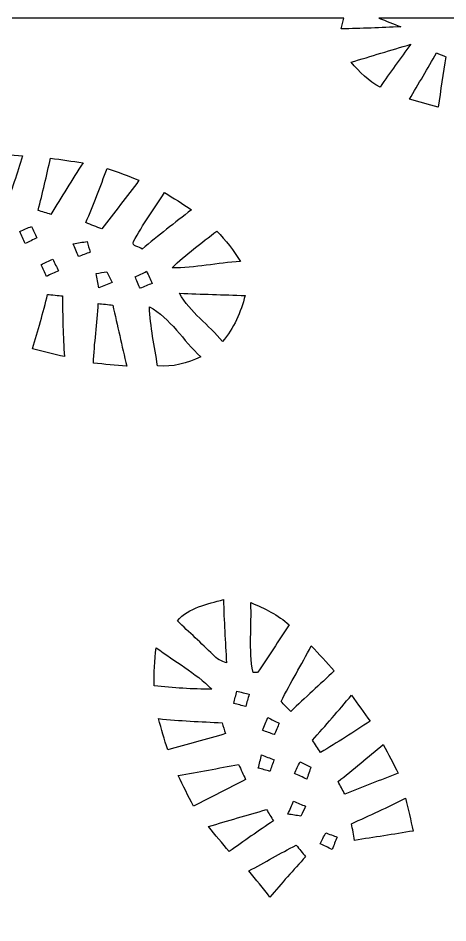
# Model space of a CAD drawing. Header units: centimetres. Extents: x -6.5 to 6.5, y -8.8 to 8.8.
# Drawn here: x -2.3 to 1.44, y 0.95 to 8.82 of the extents above; entities that cross this region are included whole.
import ezdxf

# ---------------------------------------------------------------- set-up
doc = ezdxf.new("R2010")
doc.units = ezdxf.units.CM
doc.header["$MEASUREMENT"] = 0
doc.layers.add('Camada 1', color=7, linetype='Continuous')

msp = doc.modelspace()

# ---------------------------------------------------------------- linework, layer by layer
at = {"layer": 'Camada 1'}
for points, knots in [([(-6.46077, 8.81944), (-6.46077, 8.81944), (-3.46816, 8.81944), (-3.46816, 8.81944), (-3.46816, 8.81944), (-3.55811, 8.75171), (-3.67595, 8.70338), (-3.71792, 8.59084), (-3.71792, 8.59084), (-3.55988, 8.61165), (-3.40571, 8.6547), (-3.24908, 8.68221), (-3.24908, 8.68221), (-3.2639, 8.72807), (-3.27942, 8.77393), (-3.29494, 8.81944), (-3.29494, 8.81944), (-3.29494, 8.81944), (0.53798, 8.81944), (0.53798, 8.81944), (0.53798, 8.81944), (0.53021, 8.78804), (0.52246, 8.75665), (0.51469, 8.72525), (0.51469, 8.72525), (0.68757, 8.72948), (0.86006, 8.73618), (1.03258, 8.7436), (1.03258, 8.7436), (0.96908, 8.76864), (0.90557, 8.79475), (0.84242, 8.81944), (0.84242, 8.81944), (0.84242, 8.81944), (3.11572, 8.81944), (3.11572, 8.81944), (3.11572, 8.81944), (3.11855, 8.76158), (3.12137, 8.70373), (3.1242, 8.64623), (3.1242, 8.64623), (3.17534, 8.64763), (3.2265, 8.6494), (3.278, 8.65152), (3.278, 8.65152), (3.28824, 8.70726), (3.29812, 8.76334), (3.30834, 8.81944), (3.30834, 8.81944), (3.30834, 8.81944), (3.55564, 8.81944), (3.55564, 8.81944), (3.55564, 8.81944), (3.54965, 8.75947), (3.54787, 8.6995), (3.54682, 8.63917), (3.54682, 8.63917), (3.58315, 8.63247), (3.6195, 8.62576), (3.65583, 8.61907), (3.65583, 8.61907), (3.68935, 8.68609), (3.7218, 8.75382), (3.75884, 8.81944), (3.75884, 8.81944), (3.75884, 8.81944), (4.04035, 8.81944), (4.04035, 8.81944), (4.04035, 8.81944), (4.0019, 8.72419), (3.9705, 8.62612), (3.93522, 8.52981), (3.93522, 8.52981), (3.9751, 8.51288), (4.01567, 8.49595), (4.05589, 8.47936), (4.05589, 8.47936), (4.13773, 8.59261), (4.21815, 8.70691), (4.30106, 8.81944), (4.30106, 8.81944), (4.30106, 8.81944), (6.47593, 8.81944), (6.47593, 8.81944), (6.47593, 8.81944), (6.477, 7.25346), (6.47629, 5.68713), (6.47629, 4.12114), (6.47629, 4.12114), (6.44596, 4.11232), (6.38527, 4.09504), (6.35528, 4.08622), (6.35528, 4.08622), (6.3814, 4.03506), (6.41631, 3.99204), (6.47664, 3.98251), (6.47664, 3.98251), (6.45548, 3.72392), (6.54015, 3.43817), (6.38457, 3.20815), (6.38457, 3.20815), (6.4149, 3.19829), (6.4456, 3.1884), (6.47629, 3.17816), (6.47629, 3.17816), (6.47664, 2.25707), (6.47593, 1.33561), (6.47664, 0.41451), (6.47664, 0.41451), (6.41419, 0.36264), (6.35212, 0.31043), (6.29072, 0.25752), (6.29072, 0.25752), (6.35246, 0.27975), (6.41419, 0.30161), (6.47629, 0.32349), (6.47629, 0.32349), (6.47593, 0.24977), (6.47629, 0.17533), (6.47629, 0.10125), (6.47629, 0.10125), (6.40785, 0.0956), (6.34047, 0.0896), (6.27274, 0.08254), (6.27274, 0.08254), (6.34047, 0.04092), (6.40856, -0.0007), (6.47629, -0.04268), (6.47629, -0.04268), (6.47629, -2.96827), (6.477, -5.89385), (6.47593, -8.81944), (6.47593, -8.81944), (6.47593, -8.81944), (-2.53259, -8.81944), (-2.53259, -8.81944), (-2.53259, -8.81944), (-2.47896, -8.74501), (-2.43028, -8.66705), (-2.38019, -8.59013), (-2.38019, -8.59013), (-2.45991, -8.54779), (-2.54141, -8.5083), (-2.62395, -8.47161), (-2.62395, -8.47161), (-2.62714, -8.58731), (-2.62784, -8.70337), (-2.62924, -8.81944), (-2.62924, -8.81944), (-2.62924, -8.81944), (-2.83245, -8.81944), (-2.83245, -8.81944), (-2.83245, -8.81944), (-2.88008, -8.70691), (-2.91818, -8.59084), (-2.95839, -8.47583), (-2.95839, -8.47583), (-3.01659, -8.5037), (-3.07445, -8.53193), (-3.13231, -8.56121), (-3.13231, -8.56121), (-3.05435, -8.64729), (-2.97956, -8.73619), (-2.89877, -8.81944), (-2.89877, -8.81944), (-2.89877, -8.81944), (-5.1495, -8.81944), (-5.1495, -8.81944), (-5.1495, -8.81944), (-5.32306, -8.76299), (-5.50157, -8.72172), (-5.68218, -8.69455), (-5.68218, -8.69455), (-5.6462, -8.7369), (-5.61021, -8.77958), (-5.57106, -8.81944), (-5.57106, -8.81944), (-5.57106, -8.81944), (-6.03037, -8.81944), (-6.03037, -8.81944), (-6.03037, -8.81944), (-6.03284, -8.74112), (-6.13516, -8.73901), (-6.1348, -8.81944), (-6.1348, -8.81944), (-6.1348, -8.81944), (-6.48616, -8.81944), (-6.48616, -8.81944), (-6.48616, -8.81944), (-6.41843, -8.70444), (-6.33801, -8.5979), (-6.24981, -8.49806), (-6.24981, -8.49806), (-6.27203, -8.46172), (-6.29425, -8.42539), (-6.31647, -8.38975), (-6.31647, -8.38975), (-6.36517, -8.42081), (-6.41349, -8.45219), (-6.46182, -8.48396), (-6.46182, -8.48396), (-6.46112, -8.09837), (-6.46112, -7.71313), (-6.46182, -7.32754), (-6.46182, -7.32754), (-6.43573, -7.28486), (-6.40961, -7.24217), (-6.38386, -7.19912), (-6.38386, -7.19912), (-6.40326, -7.1903), (-6.44172, -7.17267), (-6.46112, -7.16385), (-6.46112, -7.16385), (-6.46182, -6.72358), (-6.46112, -6.28368), (-6.46148, -5.84341), (-6.46148, -5.84341), (-6.34471, -5.84694), (-6.22864, -5.85576), (-6.11222, -5.86668), (-6.11222, -5.86668), (-6.12315, -5.78626), (-6.1355, -5.70618), (-6.14961, -5.62645), (-6.14961, -5.62645), (-6.25298, -5.6649), (-6.3574, -5.70159), (-6.46148, -5.73758), (-6.46148, -5.73758), (-6.46148, -5.64056), (-6.46148, -5.54389), (-6.46182, -5.44688), (-6.46182, -5.44688), (-6.3768, -5.42748), (-6.29108, -5.41019), (-6.20535, -5.39396), (-6.20535, -5.39396), (-6.22687, -5.31071), (-6.25264, -5.22851), (-6.27909, -5.14667), (-6.27909, -5.14667), (-6.34012, -5.18371), (-6.40045, -5.22216), (-6.46148, -5.25992), (-6.46148, -5.25992), (-6.46148, -5.15832), (-6.46112, -5.05707), (-6.46289, -4.95582), (-6.46289, -4.95582), (-6.44455, -4.93148), (-6.42654, -4.90714), (-6.4082, -4.8835), (-6.4082, -4.8835), (-6.42196, -4.86445), (-6.44913, -4.82706), (-6.46289, -4.808), (-6.46289, -4.808), (-6.45936, -3.55881), (-6.46253, -2.30928), (-6.46112, -1.05974), (-6.46112, -1.05974), (-6.31367, -0.9846), (-6.17114, -0.89992), (-6.0325, -0.80926), (-6.0325, -0.80926), (-6.14961, -0.69568), (-6.32142, -0.80751), (-6.46112, -0.80432), (-6.46112, -0.80432), (-6.46148, -0.71649), (-6.46182, -0.62934), (-6.46182, -0.54186), (-6.46182, -0.54186), (-6.36269, -0.53693), (-6.26356, -0.53374), (-6.16408, -0.53057), (-6.16408, -0.53057), (-6.26039, -0.45578), (-6.36128, -0.38734), (-6.46148, -0.31855), (-6.46148, -0.31855), (-6.46077, 2.72732), (-6.46219, 5.77356), (-6.46077, 8.81944)], [0, 0, 0, 0, 0.0138889, 0.0138889, 0.0138889, 0.0138889, 0.0277778, 0.0277778, 0.0277778, 0.0277778, 0.0416667, 0.0416667, 0.0416667, 0.0416667, 0.0555556, 0.0555556, 0.0555556, 0.0555556, 0.0694444, 0.0694444, 0.0694444, 0.0694444, 0.0833333, 0.0833333, 0.0833333, 0.0833333, 0.0972222, 0.0972222, 0.0972222, 0.0972222, 0.1111111, 0.1111111, 0.1111111, 0.1111111, 0.125, 0.125, 0.125, 0.125, 0.1388889, 0.1388889, 0.1388889, 0.1388889, 0.1527778, 0.1527778, 0.1527778, 0.1527778, 0.1666667, 0.1666667, 0.1666667, 0.1666667, 0.1805556, 0.1805556, 0.1805556, 0.1805556, 0.1944444, 0.1944444, 0.1944444, 0.1944444, 0.2083333, 0.2083333, 0.2083333, 0.2083333, 0.2222222, 0.2222222, 0.2222222, 0.2222222, 0.2361111, 0.2361111, 0.2361111, 0.2361111, 0.25, 0.25, 0.25, 0.25, 0.2638889, 0.2638889, 0.2638889, 0.2638889, 0.2777778, 0.2777778, 0.2777778, 0.2777778, 0.2916667, 0.2916667, 0.2916667, 0.2916667, 0.3055556, 0.3055556, 0.3055556, 0.3055556, 0.3194444, 0.3194444, 0.3194444, 0.3194444, 0.3333333, 0.3333333, 0.3333333, 0.3333333, 0.3472222, 0.3472222, 0.3472222, 0.3472222, 0.3611111, 0.3611111, 0.3611111, 0.3611111, 0.375, 0.375, 0.375, 0.375, 0.3888889, 0.3888889, 0.3888889, 0.3888889, 0.4027778, 0.4027778, 0.4027778, 0.4027778, 0.4166667, 0.4166667, 0.4166667, 0.4166667, 0.4305556, 0.4305556, 0.4305556, 0.4305556, 0.4444444, 0.4444444, 0.4444444, 0.4444444, 0.4583333, 0.4583333, 0.4583333, 0.4583333, 0.4722222, 0.4722222, 0.4722222, 0.4722222, 0.4861111, 0.4861111, 0.4861111, 0.4861111, 0.5, 0.5, 0.5, 0.5, 0.5138889, 0.5138889, 0.5138889, 0.5138889, 0.5277778, 0.5277778, 0.5277778, 0.5277778, 0.5416667, 0.5416667, 0.5416667, 0.5416667, 0.5555556, 0.5555556, 0.5555556, 0.5555556, 0.5694444, 0.5694444, 0.5694444, 0.5694444, 0.5833333, 0.5833333, 0.5833333, 0.5833333, 0.5972222, 0.5972222, 0.5972222, 0.5972222, 0.6111111, 0.6111111, 0.6111111, 0.6111111, 0.625, 0.625, 0.625, 0.625, 0.6388889, 0.6388889, 0.6388889, 0.6388889, 0.6527778, 0.6527778, 0.6527778, 0.6527778, 0.6666667, 0.6666667, 0.6666667, 0.6666667, 0.6805556, 0.6805556, 0.6805556, 0.6805556, 0.6944444, 0.6944444, 0.6944444, 0.6944444, 0.7083333, 0.7083333, 0.7083333, 0.7083333, 0.7222222, 0.7222222, 0.7222222, 0.7222222, 0.7361111, 0.7361111, 0.7361111, 0.7361111, 0.75, 0.75, 0.75, 0.75, 0.7638889, 0.7638889, 0.7638889, 0.7638889, 0.7777778, 0.7777778, 0.7777778, 0.7777778, 0.7916667, 0.7916667, 0.7916667, 0.7916667, 0.8055556, 0.8055556, 0.8055556, 0.8055556, 0.8194444, 0.8194444, 0.8194444, 0.8194444, 0.8333333, 0.8333333, 0.8333333, 0.8333333, 0.8472222, 0.8472222, 0.8472222, 0.8472222, 0.8611111, 0.8611111, 0.8611111, 0.8611111, 0.875, 0.875, 0.875, 0.875, 0.8888889, 0.8888889, 0.8888889, 0.8888889, 0.9027778, 0.9027778, 0.9027778, 0.9027778, 0.9166667, 0.9166667, 0.9166667, 0.9166667, 0.9305556, 0.9305556, 0.9305556, 0.9305556, 0.9444444, 0.9444444, 0.9444444, 0.9444444, 0.9583333, 0.9583333, 0.9583333, 0.9583333, 0.9722222, 0.9722222, 0.9722222, 0.9722222, 1, 1, 1, 1]), ([(0.60042, 8.43597), (0.60042, 8.43597), (0.60042, 8.43597), (0.60042, 8.43597), (0.60042, 8.43597), (0.67344, 8.35201), (0.7514, 8.26981), (0.85231, 8.21936), (0.85231, 8.21936), (0.93944, 8.34531), (1.02975, 8.46843), (1.12006, 8.5919), (1.12006, 8.5919), (0.9465, 8.54075), (0.77364, 8.48783), (0.60042, 8.43597)], [0, 0, 0, 0, 0.2, 0.2, 0.2, 0.2, 0.4, 0.4, 0.4, 0.4, 0.6, 0.6, 0.6, 0.6, 1, 1, 1, 1]), ([(1.34338, 8.51675), (1.34338, 8.51675), (1.34338, 8.51675), (1.34338, 8.51675), (1.34338, 8.51675), (1.26646, 8.38165), (1.18709, 8.24723), (1.10878, 8.11283), (1.10878, 8.11283), (1.19167, 8.0899), (1.27387, 8.06555), (1.35714, 8.04403), (1.35714, 8.04403), (1.38324, 8.19008), (1.3977, 8.3379), (1.42628, 8.48359), (1.42628, 8.48359), (1.40545, 8.49206), (1.36418, 8.50864), (1.34338, 8.51675)], [0, 0, 0, 0, 0.1666667, 0.1666667, 0.1666667, 0.1666667, 0.3333333, 0.3333333, 0.3333333, 0.3333333, 0.5, 0.5, 0.5, 0.5, 0.6666667, 0.6666667, 0.6666667, 0.6666667, 1, 1, 1, 1]), ([(-2.5474, 7.6521), (-2.5474, 7.6521), (-2.5474, 7.6521), (-2.5474, 7.6521), (-2.5474, 7.6521), (-2.54458, 7.49511), (-2.55128, 7.33777), (-2.53576, 7.18149), (-2.53576, 7.18149), (-2.49414, 7.17797), (-2.45215, 7.17479), (-2.41017, 7.17196), (-2.41017, 7.17196), (-2.35937, 7.32119), (-2.30433, 7.46901), (-2.26165, 7.62105), (-2.26165, 7.62105), (-2.35725, 7.62847), (-2.45251, 7.63939), (-2.5474, 7.6521)], [0, 0, 0, 0, 0.1666667, 0.1666667, 0.1666667, 0.1666667, 0.3333333, 0.3333333, 0.3333333, 0.3333333, 0.5, 0.5, 0.5, 0.5, 0.6666667, 0.6666667, 0.6666667, 0.6666667, 1, 1, 1, 1]), ([(-2.12653, 7.14657), (-2.12653, 7.14657), (-2.12653, 7.14657), (-2.12653, 7.14657), (-2.12653, 7.14657), (-2.08915, 7.13493), (-2.05139, 7.12328), (-2.01365, 7.11164), (-2.01365, 7.11164), (-1.92263, 7.26227), (-1.82986, 7.41221), (-1.73426, 7.56038), (-1.73426, 7.56038), (-1.82845, 7.57378), (-1.92298, 7.58754), (-2.01719, 7.6013), (-2.01719, 7.6013), (-2.05281, 7.44926), (-2.08633, 7.29721), (-2.12653, 7.14657)], [0, 0, 0, 0, 0.1666667, 0.1666667, 0.1666667, 0.1666667, 0.3333333, 0.3333333, 0.3333333, 0.3333333, 0.5, 0.5, 0.5, 0.5, 0.6666667, 0.6666667, 0.6666667, 0.6666667, 1, 1, 1, 1]), ([(-1.5233, 7.51204), (-1.5233, 7.51204), (-1.5233, 7.51204), (-1.5233, 7.51204), (-1.5233, 7.51204), (-1.58537, 7.35436), (-1.64146, 7.1942), (-1.71062, 7.03967), (-1.71062, 7.03967), (-1.66441, 7.02098), (-1.61819, 7.00263), (-1.57161, 6.98534), (-1.57161, 6.98534), (-1.46261, 7.12576), (-1.35466, 7.26651), (-1.24707, 7.40798), (-1.24707, 7.40798), (-1.33843, 7.44431), (-1.43016, 7.48064), (-1.5233, 7.51204)], [0, 0, 0, 0, 0.1666667, 0.1666667, 0.1666667, 0.1666667, 0.3333333, 0.3333333, 0.3333333, 0.3333333, 0.5, 0.5, 0.5, 0.5, 0.6666667, 0.6666667, 0.6666667, 0.6666667, 1, 1, 1, 1]), ([(-1.2947, 6.87528), (-1.2947, 6.87528), (-1.2947, 6.87528), (-1.2947, 6.87528), (-1.2947, 6.87528), (-1.31726, 6.83224), (-1.24037, 6.83472), (-1.2199, 6.81036), (-1.2199, 6.81036), (-1.0795, 6.92714), (-0.93556, 7.03932), (-0.79092, 7.15044), (-0.79092, 7.15044), (-0.86676, 7.20443), (-0.94614, 7.25382), (-1.02588, 7.30144), (-1.02588, 7.30144), (-1.11195, 7.15715), (-1.21708, 7.02415), (-1.2947, 6.87528)], [0, 0, 0, 0, 0.1666667, 0.1666667, 0.1666667, 0.1666667, 0.3333333, 0.3333333, 0.3333333, 0.3333333, 0.5, 0.5, 0.5, 0.5, 0.6666667, 0.6666667, 0.6666667, 0.6666667, 1, 1, 1, 1]), ([(-2.28599, 6.9617), (-2.28599, 6.9617), (-2.28599, 6.9617), (-2.28599, 6.9617), (-2.28599, 6.9617), (-2.26976, 6.92714), (-2.25354, 6.89292), (-2.23697, 6.85835), (-2.23697, 6.85835), (-2.20345, 6.87492), (-2.16992, 6.89115), (-2.13606, 6.90738), (-2.13606, 6.90738), (-2.15159, 6.9409), (-2.16712, 6.97406), (-2.18227, 7.00758), (-2.18227, 7.00758), (-2.21684, 6.9924), (-2.25142, 6.97723), (-2.28599, 6.9617)], [0, 0, 0, 0, 0.1666667, 0.1666667, 0.1666667, 0.1666667, 0.3333333, 0.3333333, 0.3333333, 0.3333333, 0.5, 0.5, 0.5, 0.5, 0.6666667, 0.6666667, 0.6666667, 0.6666667, 1, 1, 1, 1]), ([(-0.95919, 6.64598), (-0.95919, 6.64598), (-0.95919, 6.64598), (-0.95919, 6.64598), (-0.95919, 6.64598), (-0.75952, 6.64527), (-0.56303, 6.69008), (-0.36405, 6.70102), (-0.36405, 6.70102), (-0.4198, 6.79908), (-0.49176, 6.88657), (-0.57043, 6.96701), (-0.57043, 6.96701), (-0.70026, 6.86047), (-0.84137, 6.76663), (-0.95919, 6.64598)], [0, 0, 0, 0, 0.2, 0.2, 0.2, 0.2, 0.4, 0.4, 0.4, 0.4, 0.6, 0.6, 0.6, 0.6, 1, 1, 1, 1]), ([(-1.81892, 6.85587), (-1.81892, 6.85587), (-1.81892, 6.85587), (-1.81892, 6.85587), (-1.81892, 6.85587), (-1.8041, 6.81884), (-1.78929, 6.7818), (-1.77411, 6.74475), (-1.77411, 6.74475), (-1.74025, 6.7571), (-1.70602, 6.7698), (-1.67216, 6.78249), (-1.67216, 6.78249), (-1.68098, 6.81389), (-1.6898, 6.84494), (-1.69862, 6.87599), (-1.69862, 6.87599), (-1.73884, 6.86964), (-1.77906, 6.86293), (-1.81892, 6.85587)], [0, 0, 0, 0, 0.1666667, 0.1666667, 0.1666667, 0.1666667, 0.3333333, 0.3333333, 0.3333333, 0.3333333, 0.5, 0.5, 0.5, 0.5, 0.6666667, 0.6666667, 0.6666667, 0.6666667, 1, 1, 1, 1]), ([(-2.09868, 6.67419), (-2.09868, 6.67419), (-2.09868, 6.67419), (-2.09868, 6.67419), (-2.09868, 6.67419), (-2.0835, 6.64033), (-2.06833, 6.60681), (-2.05317, 6.5726), (-2.05317, 6.5726), (-2.01789, 6.58847), (-1.98296, 6.60435), (-1.94768, 6.62023), (-1.94768, 6.62023), (-1.96461, 6.65409), (-1.98191, 6.68796), (-1.99884, 6.72182), (-1.99884, 6.72182), (-2.03234, 6.70594), (-2.0655, 6.69008), (-2.09868, 6.67419)], [0, 0, 0, 0, 0.1666667, 0.1666667, 0.1666667, 0.1666667, 0.3333333, 0.3333333, 0.3333333, 0.3333333, 0.5, 0.5, 0.5, 0.5, 0.6666667, 0.6666667, 0.6666667, 0.6666667, 1, 1, 1, 1]), ([(-1.28057, 6.56872), (-1.28057, 6.56872), (-1.28057, 6.56872), (-1.28057, 6.56872), (-1.28057, 6.56872), (-1.26965, 6.54368), (-1.24812, 6.49357), (-1.23754, 6.46852), (-1.23754, 6.46852), (-1.20261, 6.48263), (-1.16804, 6.4971), (-1.13312, 6.51121), (-1.13312, 6.51121), (-1.14864, 6.54649), (-1.16451, 6.58142), (-1.18039, 6.61634), (-1.18039, 6.61634), (-1.21355, 6.60047), (-1.24707, 6.58459), (-1.28057, 6.56872)], [0, 0, 0, 0, 0.1666667, 0.1666667, 0.1666667, 0.1666667, 0.3333333, 0.3333333, 0.3333333, 0.3333333, 0.5, 0.5, 0.5, 0.5, 0.6666667, 0.6666667, 0.6666667, 0.6666667, 1, 1, 1, 1]), ([(-1.62031, 6.59659), (-1.62031, 6.59659), (-1.62031, 6.59659), (-1.62031, 6.59659), (-1.62031, 6.59659), (-1.61254, 6.5553), (-1.60408, 6.51403), (-1.59561, 6.47276), (-1.59561, 6.47276), (-1.55787, 6.48828), (-1.51977, 6.50416), (-1.48201, 6.51968), (-1.48201, 6.51968), (-1.49718, 6.55038), (-1.51058, 6.58176), (-1.52681, 6.61141), (-1.52681, 6.61141), (-1.55821, 6.60752), (-1.58925, 6.60259), (-1.62031, 6.59659)], [0, 0, 0, 0, 0.1666667, 0.1666667, 0.1666667, 0.1666667, 0.3333333, 0.3333333, 0.3333333, 0.3333333, 0.5, 0.5, 0.5, 0.5, 0.6666667, 0.6666667, 0.6666667, 0.6666667, 1, 1, 1, 1]), ([(-2.04328, 6.41597), (-2.04328, 6.41597), (-2.04328, 6.41597), (-2.04328, 6.41597), (-2.04328, 6.41597), (-2.08068, 6.25651), (-2.1276, 6.09988), (-2.17487, 5.94325), (-2.17487, 5.94325), (-2.08244, 5.91819), (-1.98895, 5.89633), (-1.89547, 5.87409), (-1.89547, 5.87409), (-1.90994, 6.04979), (-1.91206, 6.22582), (-1.91347, 6.40186), (-1.91347, 6.40186), (-1.94592, 6.40537), (-2.01083, 6.41244), (-2.04328, 6.41597)], [0, 0, 0, 0, 0.1666667, 0.1666667, 0.1666667, 0.1666667, 0.3333333, 0.3333333, 0.3333333, 0.3333333, 0.5, 0.5, 0.5, 0.5, 0.6666667, 0.6666667, 0.6666667, 0.6666667, 1, 1, 1, 1]), ([(-0.89322, 6.42513), (-0.89322, 6.42513), (-0.89322, 6.42513), (-0.89322, 6.42513), (-0.89322, 6.42513), (-0.80503, 6.25827), (-0.63675, 6.15244), (-0.52069, 6.00569), (-0.52069, 6.00569), (-0.42121, 6.12034), (-0.35913, 6.26039), (-0.32278, 6.40644), (-0.32278, 6.40644), (-0.51293, 6.41173), (-0.70309, 6.41809), (-0.89322, 6.42513)], [0, 0, 0, 0, 0.2, 0.2, 0.2, 0.2, 0.4, 0.4, 0.4, 0.4, 0.6, 0.6, 0.6, 0.6, 1, 1, 1, 1]), ([(-1.60197, 6.33623), (-1.60197, 6.33623), (-1.60197, 6.33623), (-1.60197, 6.33623), (-1.60197, 6.33623), (-1.61113, 6.16267), (-1.63688, 5.99052), (-1.64465, 5.81695), (-1.64465, 5.81695), (-1.54763, 5.80813), (-1.45062, 5.79861), (-1.35325, 5.79084), (-1.35325, 5.79084), (-1.39559, 5.96793), (-1.43581, 6.14539), (-1.4753, 6.32319), (-1.4753, 6.32319), (-1.50707, 6.32636), (-1.5702, 6.3327), (-1.60197, 6.33623)], [0, 0, 0, 0, 0.1666667, 0.1666667, 0.1666667, 0.1666667, 0.3333333, 0.3333333, 0.3333333, 0.3333333, 0.5, 0.5, 0.5, 0.5, 0.6666667, 0.6666667, 0.6666667, 0.6666667, 1, 1, 1, 1]), ([(-1.15675, 6.30872), (-1.15675, 6.30872), (-1.15675, 6.30872), (-1.15675, 6.30872), (-1.15675, 6.30872), (-1.14723, 6.1355), (-1.11407, 5.96406), (-1.08479, 5.79332), (-1.08479, 5.79332), (-0.95462, 5.78167), (-0.8262, 5.81625), (-0.70943, 5.87199), (-0.70943, 5.87199), (-0.86184, 6.01345), (-0.97225, 6.20818), (-1.15675, 6.30872)], [0, 0, 0, 0, 0.2, 0.2, 0.2, 0.2, 0.4, 0.4, 0.4, 0.4, 0.6, 0.6, 0.6, 0.6, 1, 1, 1, 1]), ([(-0.91193, 3.57611), (-0.91193, 3.57611), (-0.91193, 3.57611), (-0.91193, 3.57611), (-0.91193, 3.57611), (-0.81068, 3.47556), (-0.70343, 3.38101), (-0.60218, 3.28012), (-0.60218, 3.28012), (-0.57114, 3.24484), (-0.52951, 3.22367), (-0.48506, 3.21062), (-0.48506, 3.21062), (-0.49423, 3.39372), (-0.50729, 3.57645), (-0.51152, 3.7599), (-0.51152, 3.7599), (-0.65193, 3.72251), (-0.81455, 3.69217), (-0.91193, 3.57611)], [0, 0, 0, 0, 0.1666667, 0.1666667, 0.1666667, 0.1666667, 0.3333333, 0.3333333, 0.3333333, 0.3333333, 0.5, 0.5, 0.5, 0.5, 0.6666667, 0.6666667, 0.6666667, 0.6666667, 1, 1, 1, 1]), ([(-0.2734, 3.73379), (-0.2734, 3.73379), (-0.2734, 3.73379), (-0.2734, 3.73379), (-0.2734, 3.73379), (-0.26282, 3.53201), (-0.29491, 3.32317), (-0.254, 3.12561), (-0.254, 3.12561), (-0.254, 3.12561), (-0.21554, 3.12525), (-0.21554, 3.12525), (-0.21554, 3.12525), (-0.1164, 3.25931), (-0.03562, 3.40571), (0.06173, 3.54083), (0.06173, 3.54083), (-0.03739, 3.62513), (-0.15239, 3.68723), (-0.2734, 3.73379)], [0, 0, 0, 0, 0.1666667, 0.1666667, 0.1666667, 0.1666667, 0.3333333, 0.3333333, 0.3333333, 0.3333333, 0.5, 0.5, 0.5, 0.5, 0.6666667, 0.6666667, 0.6666667, 0.6666667, 1, 1, 1, 1]), ([(-1.09714, 3.34115), (-1.09714, 3.34115), (-1.09714, 3.34115), (-1.09714, 3.34115), (-1.09714, 3.34115), (-1.11125, 3.23144), (-1.1169, 3.12067), (-1.11512, 3.01025), (-1.11512, 3.01025), (-0.94826, 2.99473), (-0.78139, 2.97814), (-0.61382, 2.98238), (-0.61382, 2.98238), (-0.75776, 3.12313), (-0.9352, 3.22297), (-1.09714, 3.34115)], [0, 0, 0, 0, 0.2, 0.2, 0.2, 0.2, 0.4, 0.4, 0.4, 0.4, 0.6, 0.6, 0.6, 0.6, 1, 1, 1, 1]), ([(-0.01023, 2.87301), (-0.01023, 2.87301), (-0.01023, 2.87301), (-0.01023, 2.87301), (-0.01023, 2.87301), (0.01093, 2.85184), (0.05291, 2.80916), (0.07408, 2.78799), (0.07408, 2.78799), (0.20002, 2.90617), (0.32737, 3.02224), (0.45366, 3.14006), (0.45366, 3.14006), (0.38805, 3.21344), (0.32173, 3.28682), (0.25259, 3.35704), (0.25259, 3.35704), (0.16898, 3.19369), (0.07196, 3.03742), (-0.01023, 2.87301)], [0, 0, 0, 0, 0.1666667, 0.1666667, 0.1666667, 0.1666667, 0.3333333, 0.3333333, 0.3333333, 0.3333333, 0.5, 0.5, 0.5, 0.5, 0.6666667, 0.6666667, 0.6666667, 0.6666667, 1, 1, 1, 1]), ([(-0.42157, 2.8575), (-0.42157, 2.8575), (-0.42157, 2.8575), (-0.42157, 2.8575), (-0.42157, 2.8575), (-0.387, 2.84833), (-0.35243, 2.83915), (-0.3175, 2.82963), (-0.3175, 2.82963), (-0.30797, 2.86526), (-0.2981, 2.90089), (-0.28821, 2.93616), (-0.28821, 2.93616), (-0.31467, 2.94323), (-0.36759, 2.95733), (-0.39404, 2.96438), (-0.39404, 2.96438), (-0.40357, 2.92876), (-0.41275, 2.89312), (-0.42157, 2.8575)], [0, 0, 0, 0, 0.1666667, 0.1666667, 0.1666667, 0.1666667, 0.3333333, 0.3333333, 0.3333333, 0.3333333, 0.5, 0.5, 0.5, 0.5, 0.6666667, 0.6666667, 0.6666667, 0.6666667, 1, 1, 1, 1]), ([(0.26282, 2.53646), (0.26282, 2.53646), (0.26282, 2.53646), (0.26282, 2.53646), (0.26282, 2.53646), (0.28645, 2.50119), (0.31043, 2.46591), (0.33408, 2.43063), (0.33408, 2.43063), (0.48083, 2.51636), (0.62335, 2.60914), (0.76588, 2.70191), (0.76588, 2.70191), (0.71049, 2.77671), (0.65687, 2.85255), (0.60254, 2.92805), (0.60254, 2.92805), (0.49318, 2.79435), (0.37747, 2.66593), (0.26282, 2.53646)], [0, 0, 0, 0, 0.1666667, 0.1666667, 0.1666667, 0.1666667, 0.3333333, 0.3333333, 0.3333333, 0.3333333, 0.5, 0.5, 0.5, 0.5, 0.6666667, 0.6666667, 0.6666667, 0.6666667, 1, 1, 1, 1]), ([(-1.07667, 2.7252), (-1.07667, 2.7252), (-1.07667, 2.7252), (-1.07667, 2.7252), (-1.07667, 2.7252), (-1.05268, 2.63384), (-1.02622, 2.54282), (-0.99694, 2.45321), (-0.99694, 2.45321), (-0.82973, 2.5026), (-0.66004, 2.54246), (-0.49318, 2.59432), (-0.49318, 2.59432), (-0.50375, 2.62607), (-0.51399, 2.65747), (-0.52387, 2.68887), (-0.52387, 2.68887), (-0.70838, 2.6984), (-0.89322, 2.7044), (-1.07667, 2.7252)], [0, 0, 0, 0, 0.1666667, 0.1666667, 0.1666667, 0.1666667, 0.3333333, 0.3333333, 0.3333333, 0.3333333, 0.5, 0.5, 0.5, 0.5, 0.6666667, 0.6666667, 0.6666667, 0.6666667, 1, 1, 1, 1]), ([(-0.12488, 2.73437), (-0.12488, 2.73437), (-0.12488, 2.73437), (-0.12488, 2.73437), (-0.12488, 2.73437), (-0.14111, 2.69769), (-0.15662, 2.66064), (-0.1718, 2.62325), (-0.1718, 2.62325), (-0.13757, 2.6109), (-0.10337, 2.5982), (-0.06879, 2.58621), (-0.06879, 2.58621), (-0.0582, 2.61055), (-0.03703, 2.65994), (-0.02645, 2.68427), (-0.02645, 2.68427), (-0.05961, 2.70121), (-0.09243, 2.7178), (-0.12488, 2.73437)], [0, 0, 0, 0, 0.1666667, 0.1666667, 0.1666667, 0.1666667, 0.3333333, 0.3333333, 0.3333333, 0.3333333, 0.5, 0.5, 0.5, 0.5, 0.6666667, 0.6666667, 0.6666667, 0.6666667, 1, 1, 1, 1]), ([(0.48648, 2.17735), (0.48648, 2.17735), (0.48648, 2.17735), (0.48648, 2.17735), (0.48648, 2.17735), (0.50587, 2.141), (0.52563, 2.10431), (0.54575, 2.06762), (0.54575, 2.06762), (0.69885, 2.13325), (0.85619, 2.18863), (1.01106, 2.2493), (1.01106, 2.2493), (0.96801, 2.33291), (0.92499, 2.41652), (0.88053, 2.49943), (0.88053, 2.49943), (0.74753, 2.39394), (0.62052, 2.28141), (0.48648, 2.17735)], [0, 0, 0, 0, 0.1666667, 0.1666667, 0.1666667, 0.1666667, 0.3333333, 0.3333333, 0.3333333, 0.3333333, 0.5, 0.5, 0.5, 0.5, 0.6666667, 0.6666667, 0.6666667, 0.6666667, 1, 1, 1, 1]), ([(-0.20778, 2.29446), (-0.20778, 2.29446), (-0.20778, 2.29446), (-0.20778, 2.29446), (-0.20778, 2.29446), (-0.17426, 2.28494), (-0.1404, 2.27541), (-0.10653, 2.26589), (-0.10653, 2.26589), (-0.09489, 2.29975), (-0.0829, 2.33327), (-0.0709, 2.36677), (-0.0709, 2.36677), (-0.10724, 2.3809), (-0.14323, 2.39501), (-0.17885, 2.40911), (-0.17885, 2.40911), (-0.18908, 2.37101), (-0.19861, 2.33291), (-0.20778, 2.29446)], [0, 0, 0, 0, 0.1666667, 0.1666667, 0.1666667, 0.1666667, 0.3333333, 0.3333333, 0.3333333, 0.3333333, 0.5, 0.5, 0.5, 0.5, 0.6666667, 0.6666667, 0.6666667, 0.6666667, 1, 1, 1, 1]), ([(-0.90523, 2.22885), (-0.90523, 2.22885), (-0.90523, 2.22885), (-0.90523, 2.22885), (-0.90523, 2.22885), (-0.86325, 2.13924), (-0.81808, 2.05139), (-0.77187, 1.96391), (-0.77187, 1.96391), (-0.62052, 2.04082), (-0.46918, 2.11737), (-0.31855, 2.19499), (-0.31855, 2.19499), (-0.33867, 2.23872), (-0.35913, 2.28177), (-0.37958, 2.3248), (-0.37958, 2.3248), (-0.55527, 2.29517), (-0.72955, 2.25812), (-0.90523, 2.22885)], [0, 0, 0, 0, 0.1666667, 0.1666667, 0.1666667, 0.1666667, 0.3333333, 0.3333333, 0.3333333, 0.3333333, 0.5, 0.5, 0.5, 0.5, 0.6666667, 0.6666667, 0.6666667, 0.6666667, 1, 1, 1, 1]), ([(0.15592, 2.3495), (0.15592, 2.3495), (0.15592, 2.3495), (0.15592, 2.3495), (0.15592, 2.3495), (0.13899, 2.31563), (0.12242, 2.28106), (0.10617, 2.24683), (0.10617, 2.24683), (0.14181, 2.23097), (0.17814, 2.21509), (0.21412, 2.1992), (0.21412, 2.1992), (0.22294, 2.22496), (0.24058, 2.27612), (0.2494, 2.30187), (0.2494, 2.30187), (0.21802, 2.31775), (0.18696, 2.33398), (0.15592, 2.3495)], [0, 0, 0, 0, 0.1666667, 0.1666667, 0.1666667, 0.1666667, 0.3333333, 0.3333333, 0.3333333, 0.3333333, 0.5, 0.5, 0.5, 0.5, 0.6666667, 0.6666667, 0.6666667, 0.6666667, 1, 1, 1, 1]), ([(0.09913, 2.00695), (0.09913, 2.00695), (0.09913, 2.00695), (0.09913, 2.00695), (0.09913, 2.00695), (0.08254, 1.96956), (0.06631, 1.9318), (0.05009, 1.89406), (0.05009, 1.89406), (0.08714, 1.88736), (0.12452, 1.8817), (0.16228, 1.87713), (0.16228, 1.87713), (0.17709, 1.905), (0.19085, 1.93321), (0.20389, 1.96179), (0.20389, 1.96179), (0.16898, 1.97731), (0.13404, 1.99214), (0.09913, 2.00695)], [0, 0, 0, 0, 0.1666667, 0.1666667, 0.1666667, 0.1666667, 0.3333333, 0.3333333, 0.3333333, 0.3333333, 0.5, 0.5, 0.5, 0.5, 0.6666667, 0.6666667, 0.6666667, 0.6666667, 1, 1, 1, 1]), ([(0.60395, 1.8101), (0.60395, 1.8101), (0.60395, 1.8101), (0.60395, 1.8101), (0.60395, 1.8101), (0.61277, 1.76213), (0.62194, 1.71379), (0.63076, 1.66546), (0.63076, 1.66546), (0.80081, 1.69262), (0.97119, 1.71838), (1.14087, 1.74695), (1.14087, 1.74695), (1.11865, 1.84185), (1.09889, 1.93745), (1.07526, 2.03164), (1.07526, 2.03164), (0.92004, 1.95403), (0.76129, 1.88348), (0.60395, 1.8101)], [0, 0, 0, 0, 0.1666667, 0.1666667, 0.1666667, 0.1666667, 0.3333333, 0.3333333, 0.3333333, 0.3333333, 0.5, 0.5, 0.5, 0.5, 0.6666667, 0.6666667, 0.6666667, 0.6666667, 1, 1, 1, 1]), ([(-0.64169, 1.78576), (-0.64169, 1.78576), (-0.64169, 1.78576), (-0.64169, 1.78576), (-0.64169, 1.78576), (-0.5842, 1.71097), (-0.5221, 1.63971), (-0.46036, 1.5681), (-0.46036, 1.5681), (-0.33408, 1.65981), (-0.20567, 1.74871), (-0.0762, 1.83549), (-0.0762, 1.83549), (-0.0963, 1.86831), (-0.11677, 1.90112), (-0.13687, 1.93392), (-0.13687, 1.93392), (-0.3048, 1.88382), (-0.47412, 1.8369), (-0.64169, 1.78576)], [0, 0, 0, 0, 0.1666667, 0.1666667, 0.1666667, 0.1666667, 0.3333333, 0.3333333, 0.3333333, 0.3333333, 0.5, 0.5, 0.5, 0.5, 0.6666667, 0.6666667, 0.6666667, 0.6666667, 1, 1, 1, 1]), ([(0.33126, 1.63476), (0.33126, 1.63476), (0.33126, 1.63476), (0.33126, 1.63476), (0.33126, 1.63476), (0.36547, 1.6189), (0.40004, 1.60301), (0.43497, 1.5875), (0.43497, 1.5875), (0.44944, 1.62348), (0.46426, 1.6591), (0.47871, 1.69474), (0.47871, 1.69474), (0.45402, 1.7039), (0.40428, 1.72225), (0.37923, 1.73107), (0.37923, 1.73107), (0.363, 1.69932), (0.34712, 1.66687), (0.33126, 1.63476)], [0, 0, 0, 0, 0.1666667, 0.1666667, 0.1666667, 0.1666667, 0.3333333, 0.3333333, 0.3333333, 0.3333333, 0.5, 0.5, 0.5, 0.5, 0.6666667, 0.6666667, 0.6666667, 0.6666667, 1, 1, 1, 1]), ([(-0.28963, 1.40017), (-0.28963, 1.40017), (-0.28963, 1.40017), (-0.28963, 1.40017), (-0.28963, 1.40017), (-0.22859, 1.32396), (-0.16544, 1.24919), (-0.10617, 1.17122), (-0.10617, 1.17122), (-0.00599, 1.29117), (0.09771, 1.40828), (0.20389, 1.52293), (0.20389, 1.52293), (0.17673, 1.5568), (0.14993, 1.59032), (0.12276, 1.62382), (0.12276, 1.62382), (-0.01729, 1.55434), (-0.15098, 1.4725), (-0.28963, 1.40017)], [0, 0, 0, 0, 0.1666667, 0.1666667, 0.1666667, 0.1666667, 0.3333333, 0.3333333, 0.3333333, 0.3333333, 0.5, 0.5, 0.5, 0.5, 0.6666667, 0.6666667, 0.6666667, 0.6666667, 1, 1, 1, 1])]:
    msp.add_open_spline(points, degree=3, knots=knots, dxfattribs=at)

doc.saveas('drawing.dxf')
